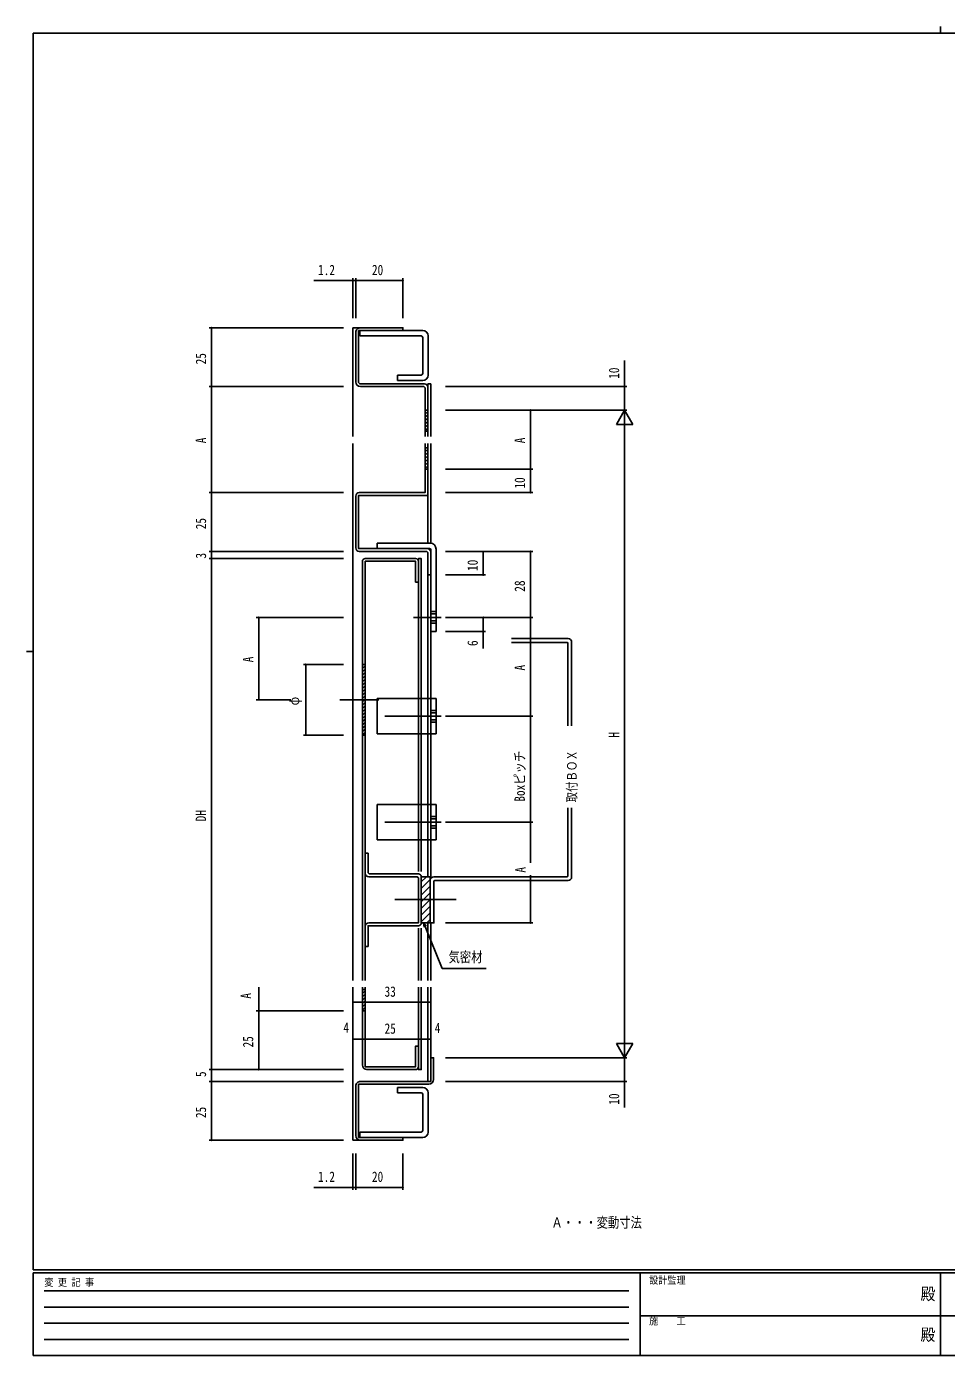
# Model space of a CAD drawing. Units: millimetres, scale not verified. Extents: x -397 to 397, y -282 to 282.
# Drawn here: x -397 to -6, y -282 to 282 of the extents above; entities that cross this region are included whole.
import ezdxf
from ezdxf.enums import TextEntityAlignment as Align

# ---------------------------------------------------------------- set-up
doc = ezdxf.new("R2010")
doc.units = ezdxf.units.MM
doc.header["$LTSCALE"] = 2
for name, color, linetype in [('0-1_USER1', 3, 'Continuous'), ('0-2_YKK_11', 7, 'Continuous'), ('0-3_YKK_12', 2, 'Continuous'), ('0-4_YKK_13', 4, 'Continuous'), ('0-6_YKK_D', 6, 'Continuous'), ('0-7_YKK_ZWAK', 7, 'Continuous')]:
    doc.layers.add(name, color=color, linetype=linetype)
doc.styles.add('ＭＳ ゴシック', font='')
doc.styles.get('ＭＳ ゴシック').set_extended_font_data('MS Gothic')

msp = doc.modelspace()

# ---------------------------------------------------------------- linework, layer by layer
at = {"layer": '0-2_YKK_11'}
for p, q in [((-257.017, 131.254), (-257.017, 152.254)), ((-227.917, 130.454), (-255.365, 130.454)), ((-228.117, 129.254), (-255.017, 129.254)), ((-227.617, 128.754), (-228.117, 129.254)), ((-227.617, 108.071), (-227.617, 128.754)), ((-226.417, 108.071), (-226.417, 128.954)), ((-226.417, 119.254), (-227.617, 119.254)), ((-226.417, 110.254), (-227.617, 110.254)), ((-226.417, 103.254), (-227.617, 103.254)), ((-226.417, 94.254), (-227.617, 94.254)), ((-257.017, 60.754), (-257.017, 82.754)), ((-226.884, 59.254), (-255.517, 59.254)), ((-254.217, -122.962), (-254.217, 55.054)), ((-231.594, 56.254), (-253.025, 56.254)), ((-253.017, 11.254), (-254.217, 11.254)), ((-254.217, -18.746), (-253.017, -18.746)), ((-253.017, -68.863), (-251.817, -68.863)), ((-251.817, -68.863), (-251.817, -77.163)), ((-230.918, -78.863), (-251.517, -78.863)), ((-229.218, -78.863), (-229.218, -98.463)), ((-230.417, -100.67), (-230.417, -122.962)), ((-229.217, -122.962), (-229.217, -100.67)), ((-254.217, -159.067), (-254.217, -125.736)), ((-254.217, -126.746), (-253.017, -126.746)), ((-254.217, -135.746), (-253.017, -135.746)), ((-231.617, -160.746), (-252.506, -160.746)), ((-257.017, -167.746), (-257.017, -188.746)), ((-225.217, -165.746), (-255.017, -165.746))]:
    msp.add_line(p, q, dxfattribs=at)
for points in [[(-255.317, 130.454), (-255.817, 130.954), (-255.817, 153.054), (-237.008, 153.054)], [(-255.017, 154.254), (-237.017, 154.254), (-237.017, 153.054)], [(-226.751, 60.454), (-255.817, 60.454), (-255.817, 83.054), (-226.417, 83.054), (-226.417, 105.021)], [(-255.517, 84.254), (-227.617, 84.254), (-227.617, 105.021)], [(-225.217, 58.954), (-225.217, 49.254), (-226.417, 49.254), (-226.417, 58.754), (-226.917, 59.254)], [(-253.017, -122.962), (-253.017, 55.054), (-231.617, 55.054), (-231.617, 46.254), (-230.417, 46.254)], [(-229.217, -76.69), (-229.217, 56.254), (-230.417, 56.254), (-230.417, -76.69)], [(-251.817, -77.163), (-251.317, -77.663), (-230.418, -77.663)], [(-251.517, -98.463), (-230.418, -98.463), (-230.418, -79.363), (-230.918, -78.863)], [(-230.418, -99.663), (-251.817, -99.663), (-251.817, -108.463), (-253.017, -108.463)], [(-230.417, -150.746), (-231.617, -150.746), (-231.617, -159.546), (-253.017, -159.546), (-253.017, -125.736)], [(-229.217, -125.736), (-229.217, -160.746), (-230.417, -160.746), (-230.417, -125.736)], [(-224.017, -164.946), (-224.017, -155.746), (-225.217, -155.746), (-225.217, -165.746)], [(-237.014, -189.546), (-255.817, -189.546), (-255.817, -166.946), (-226.017, -166.946)], [(-255.017, -190.746), (-237.017, -190.746), (-237.017, -189.546)]]:
    msp.add_lwpolyline(points, dxfattribs=at)
for centre, radius, start, end in [((-255.017, 152.254), 2, 89.99998, 180.00002), ((-255.017, 131.254), 2, 180.00002, 270), ((-227.917, 128.954), 1.5, 0, 89.99998), ((-255.517, 82.754), 1.5, 89.99998, 180.00002), ((-255.517, 60.754), 1.5, 180.00002, 270), ((-226.717, 58.954), 1.5, 0, 89.99998), ((-253.017, 55.054), 1.2, 89.99998, 180.00002), ((-231.617, 55.054), 1.2, 0, 89.99998), ((-251.517, -77.363), 1.5, 180.00002, 270), ((-230.418, -78.863), 1.2, 0, 89.99998), ((-251.517, -99.963), 1.5, 89.99998, 180.00002), ((-230.418, -98.463), 1.2, 270, 0), ((-252.217, -158.746), 2, 180.00002, 270), ((-231.617, -159.546), 1.2, 270, 0), ((-255.017, -167.746), 2, 89.99998, 180.00002), ((-226.017, -164.946), 2, 270, 0), ((-255.017, -188.746), 2, 180.00002, 270)]:
    msp.add_arc(centre, radius, start, end, dxfattribs=at)
at = {"layer": '0-3_YKK_12'}
for p, q in [((-258.217, 154.254), (-258.217, 108.071)), ((-258.217, 154.254), (-255.017, 154.254)), ((-226.417, 130.454), (-225.217, 130.454)), ((-226.417, 130.454), (-226.417, 108.071)), ((-225.217, 108.071), (-225.217, 130.454)), ((-226.417, 115.454), (-226.417, 113.954)), ((-258.217, 105.021), (-258.217, -122.962)), ((-226.417, 105.021), (-226.417, 62.754)), ((-225.217, 62.754), (-225.217, 105.021)), ((-226.417, 49.254), (-226.417, -78.863)), ((-225.217, -78.863), (-225.217, 25.254)), ((-226.417, -98.463), (-226.417, -122.962)), ((-225.217, -122.962), (-225.217, -98.463)), ((-258.217, -125.736), (-258.217, -190.746)), ((-226.417, -125.736), (-226.417, -165.746)), ((-225.217, -155.746), (-225.217, -125.736)), ((-258.217, -190.746), (-255.017, -190.746))]:
    msp.add_line(p, q, dxfattribs=at)
at = {"layer": '0-4_YKK_13'}
for p, q in [((-255.317, 150.754), (-255.317, 153.054)), ((-228.617, 153.054), (-255.317, 153.054)), ((-255.317, 150.754), (-229.217, 150.754)), ((-228.617, 134.754), (-228.617, 150.154)), ((-226.317, 134.154), (-226.317, 150.754)), ((-239.317, 134.154), (-229.217, 134.154)), ((-239.317, 131.854), (-239.317, 134.154)), ((-228.617, 131.854), (-239.317, 131.854)), ((-227.617, 118.954), (-227.317, 119.254)), ((-227.617, 117.54), (-226.417, 118.74)), ((-227.617, 116.126), (-226.417, 117.326)), ((-227.617, 114.711), (-226.417, 115.911)), ((-227.617, 113.297), (-226.417, 114.497)), ((-227.617, 111.883), (-226.417, 113.083)), ((-227.617, 110.469), (-226.417, 111.669)), ((-227.617, 102.954), (-227.317, 103.254)), ((-227.617, 101.54), (-226.417, 102.74)), ((-227.617, 100.126), (-226.417, 101.326)), ((-227.617, 98.711), (-226.417, 99.911)), ((-227.617, 97.297), (-226.417, 98.497)), ((-227.617, 95.883), (-226.417, 97.083)), ((-227.617, 94.469), (-226.417, 95.669)), ((-247.917, 62.754), (-247.917, 60.454)), ((-247.917, 62.754), (-225.417, 62.754)), ((-247.917, 60.454), (-225.717, 60.454)), ((-225.217, 25.254), (-225.217, 59.954)), ((-222.917, 60.254), (-222.917, 25.254)), ((-232.473, 31.254), (-220.817, 31.254)), ((-225.217, 33.754), (-222.917, 33.754)), ((-225.217, 32.754), (-222.917, 32.754)), ((-225.217, 29.754), (-222.917, 29.754)), ((-225.217, 28.754), (-222.917, 28.754)), ((-225.217, 25.254), (-222.917, 25.254)), ((-190.934, 22.254), (-166.917, 22.254)), ((-167.417, 20.654), (-190.934, 20.654)), ((-167.017, -14.808), (-167.017, 20.254)), ((-165.417, 20.754), (-165.417, -14.808)), ((-254.217, 10.954), (-253.917, 11.254)), ((-254.217, 9.54), (-253.017, 10.74)), ((-254.217, 8.126), (-253.017, 9.326)), ((-254.217, 6.711), (-253.017, 7.911)), ((-254.217, 5.297), (-253.017, 6.497)), ((-254.217, 3.883), (-253.017, 5.083)), ((-254.217, 2.469), (-253.017, 3.669)), ((-254.217, 1.054), (-253.017, 2.254)), ((-254.217, -0.36), (-253.017, 0.84)), ((-263.735, -3.746), (-247.239, -3.746)), ((-254.217, -1.774), (-253.017, -0.574)), ((-254.217, -3.188), (-253.017, -1.988)), ((-254.217, -4.602), (-253.017, -3.402)), ((-254.217, -6.017), (-253.017, -4.817)), ((-247.917, -3.246), (-247.917, -18.246)), ((-247.917, -3.246), (-225.237, -3.246)), ((-225.217, -3.246), (-222.917, -3.246)), ((-222.917, -3.246), (-222.917, -18.246)), ((-254.217, -7.431), (-253.017, -6.231)), ((-254.217, -8.845), (-253.017, -7.645)), ((-254.217, -10.259), (-253.017, -9.059)), ((-254.217, -11.673), (-253.017, -10.473)), ((-244.703, -10.746), (-220.817, -10.746)), ((-225.217, -8.246), (-222.917, -8.246)), ((-225.217, -9.246), (-222.917, -9.246)), ((-254.217, -13.088), (-253.017, -11.888)), ((-254.217, -14.502), (-253.017, -13.302)), ((-254.217, -15.916), (-253.017, -14.716)), ((-254.217, -17.33), (-253.017, -16.13)), ((-225.217, -12.246), (-222.917, -12.246)), ((-225.217, -13.246), (-222.917, -13.246)), ((-254.217, -18.745), (-253.017, -17.545)), ((-247.917, -18.246), (-225.217, -18.246)), ((-225.217, -18.246), (-222.917, -18.246)), ((-247.917, -48.246), (-247.917, -63.246)), ((-247.917, -48.246), (-225.237, -48.246)), ((-167.017, -49.579), (-167.017, -78.463)), ((-165.417, -49.579), (-165.417, -78.963)), ((-244.703, -55.746), (-220.817, -55.746)), ((-225.217, -53.246), (-222.917, -53.246)), ((-225.217, -54.246), (-222.917, -54.246)), ((-225.217, -57.246), (-222.917, -57.246)), ((-225.217, -58.246), (-222.917, -58.246)), ((-247.917, -63.246), (-225.217, -63.246)), ((-225.217, -63.246), (-222.917, -63.246)), ((-229.217, -81.05), (-227.03, -78.863)), ((-229.217, -78.863), (-225.417, -78.863)), ((-225.417, -78.863), (-225.417, -98.463)), ((-223.917, -78.863), (-167.417, -78.863)), ((-229.217, -83.878), (-225.417, -80.078)), ((-229.217, -86.706), (-225.417, -82.906)), ((-166.917, -80.463), (-223.417, -80.463)), ((-240.42, -88.463), (-214.456, -88.463)), ((-229.217, -89.535), (-225.417, -85.735)), ((-229.217, -92.363), (-225.417, -88.563)), ((-229.217, -95.192), (-225.417, -91.392)), ((-229.217, -98.02), (-225.417, -94.22)), ((-226.831, -98.463), (-225.417, -97.049)), ((-254.217, -127.046), (-253.917, -126.746)), ((-254.217, -128.46), (-253.017, -127.26)), ((-254.217, -129.874), (-253.017, -128.674)), ((-254.217, -131.289), (-253.017, -130.089)), ((-254.217, -132.703), (-253.017, -131.503)), ((-254.217, -134.117), (-253.017, -132.917)), ((-254.217, -135.531), (-253.017, -134.331)), ((-239.317, -168.346), (-239.317, -170.646)), ((-228.617, -168.346), (-239.317, -168.346)), ((-239.317, -170.646), (-229.217, -170.646)), ((-228.617, -171.246), (-228.617, -186.646)), ((-226.317, -170.646), (-226.317, -187.246)), ((-255.317, -187.246), (-255.317, -189.546)), ((-255.317, -187.246), (-229.217, -187.246)), ((-228.617, -189.546), (-255.317, -189.546))]:
    msp.add_line(p, q, dxfattribs=at)
for points in [[(-225.217, -48.246), (-222.917, -48.246), (-222.917, -63.246)], [(-229.217, -78.863), (-229.217, -98.463), (-225.417, -98.463)], [(-225.417, -98.463), (-223.817, -98.463), (-223.817, -80.863)]]:
    msp.add_lwpolyline(points, dxfattribs=at)
for centre, radius, start, end in [((-228.617, 150.754), 2.3, 0, 90), ((-229.217, 150.154), 0.6, 0, 90), ((-229.217, 134.754), 0.6, 270, 0), ((-228.617, 134.154), 2.3, 270, 0), ((-225.417, 60.254), 2.5, 0, 90), ((-225.717, 59.954), 0.5, 0, 90), ((-167.417, 20.254), 0.4, 0, 90), ((-166.917, 20.754), 1.5, 0, 90), ((-223.917, -80.363), 1.5, 90, 180), ((-167.417, -78.463), 0.4, 270, 0), ((-166.917, -78.963), 1.5, 270, 0), ((-223.417, -80.863), 0.4, 90, 180), ((-228.617, -170.646), 2.3, 0, 90), ((-229.217, -171.246), 0.6, 0, 90), ((-229.217, -186.646), 0.6, 270, 0), ((-228.617, -187.246), 2.3, 270, 0)]:
    msp.add_arc(centre, radius, start, end, dxfattribs=at)
at = {"layer": '0-6_YKK_D'}
for p, q in [((-258.217, 158.237), (-258.217, 175.254)), ((-257.017, 162.199), (-257.017, 175.254)), ((-257.017, 158.237), (-257.017, 175.254)), ((-237.017, 158.237), (-237.017, 175.254)), ((-257.017, 174.254), (-237.017, 174.254)), ((-257.017, 174.254), (-255.317, 174.254)), ((-262.217, 154.254), (-319.217, 154.254)), ((-318.217, 154.254), (-318.217, 129.254)), ((-142.917, 129.254), (-142.917, 140.374)), ((-262.217, 129.254), (-319.217, 129.254)), ((-271.797, 129.254), (-319.217, 129.254)), ((-318.217, 129.254), (-318.217, 84.254)), ((-218.917, 129.254), (-141.917, 129.254)), ((-142.917, 119.254), (-142.917, 129.254)), ((-218.917, 119.254), (-141.917, 119.254)), ((-207.698, 119.254), (-141.917, 119.254)), ((-182.917, 94.254), (-182.917, 119.254)), ((-142.917, 119.254), (-146.417, 113.192)), ((-142.917, 119.254), (-142.917, 107.13)), ((-142.917, 119.254), (-139.417, 113.192)), ((-146.417, 113.192), (-139.417, 113.192)), ((-142.917, 112.254), (-142.917, -148.746)), ((-218.917, 94.254), (-181.917, 94.254)), ((-213.471, 94.254), (-181.917, 94.254)), ((-182.917, 94.254), (-182.917, 84.254)), ((-272.097, 84.254), (-319.217, 84.254)), ((-262.217, 84.254), (-319.217, 84.254)), ((-318.217, 84.254), (-318.217, 59.254)), ((-218.917, 84.254), (-181.917, 84.254)), ((-267.074, 59.254), (-319.217, 59.254)), ((-262.217, 59.254), (-319.217, 59.254)), ((-318.217, 59.254), (-318.217, 56.254)), ((-218.917, 59.254), (-201.917, 59.254)), ((-218.917, 59.254), (-181.917, 59.254)), ((-213.471, 59.254), (-181.917, 59.254)), ((-202.917, 59.254), (-202.917, 49.254)), ((-182.917, 59.254), (-182.917, 31.254)), ((-182.917, 59.254), (-182.917, 31.254)), ((-267.074, 56.254), (-319.217, 56.254)), ((-262.217, 56.254), (-319.217, 56.254)), ((-318.217, 56.254), (-318.217, -160.746)), ((-218.917, 49.254), (-201.917, 49.254)), ((-262.217, 31.254), (-299.217, 31.254)), ((-298.217, 31.254), (-298.217, -3.746)), ((-218.917, 31.254), (-181.917, 31.254)), ((-218.917, 31.254), (-201.917, 31.254)), ((-214.445, 31.254), (-181.917, 31.254)), ((-214.445, 31.254), (-181.917, 31.254)), ((-202.917, 31.254), (-202.917, 25.254)), ((-182.917, 31.254), (-182.917, -10.746)), ((-218.917, 25.254), (-201.917, 25.254)), ((-202.917, 25.254), (-202.917, 18.054)), ((-262.217, 11.254), (-279.217, 11.254)), ((-278.217, 11.254), (-278.217, -18.746)), ((-284.623, -3.746), (-299.217, -3.746)), ((-218.917, -10.746), (-204.265, -10.746)), ((-214.445, -10.746), (-181.917, -10.746)), ((-214.445, -10.746), (-181.917, -10.746)), ((-182.917, -10.746), (-182.917, -55.746)), ((-262.217, -18.746), (-279.217, -18.746)), ((-218.917, -55.746), (-181.917, -55.746)), ((-214.445, -55.746), (-181.917, -55.746)), ((-182.917, -55.746), (-182.917, -72.956)), ((-182.917, -98.463), (-182.917, -78.156)), ((-228.264, -98.463), (-227.619, -100.036)), ((-228.264, -98.463), (-227.197, -99.863)), ((-228.04, -100.209), (-228.264, -98.463)), ((-227.619, -100.036), (-220.344, -117.776)), ((-218.917, -98.463), (-181.917, -98.463)), ((-220.344, -117.776), (-201.644, -117.776)), ((-298.217, -135.746), (-298.217, -125.736)), ((-258.217, -132.126), (-225.217, -132.126)), ((-262.217, -135.746), (-299.217, -135.746)), ((-266.935, -135.746), (-299.217, -135.746)), ((-298.217, -160.746), (-298.217, -135.746)), ((-142.917, -155.746), (-142.917, -143.621)), ((-258.217, -147.837), (-254.217, -147.837)), ((-254.217, -147.837), (-229.217, -147.837)), ((-229.217, -147.837), (-225.217, -147.837)), ((-139.417, -149.683), (-146.417, -149.683)), ((-142.917, -155.746), (-146.417, -149.683)), ((-142.917, -155.746), (-139.417, -149.683)), ((-218.917, -155.746), (-141.917, -155.746)), ((-142.917, -155.746), (-142.917, -165.746)), ((-268.986, -160.746), (-319.217, -160.746)), ((-262.217, -160.746), (-319.217, -160.746)), ((-318.217, -160.746), (-318.217, -165.746)), ((-268.986, -160.746), (-299.217, -160.746)), ((-268.447, -165.746), (-319.217, -165.746)), ((-262.217, -165.746), (-319.217, -165.746)), ((-318.217, -165.746), (-318.217, -190.746)), ((-218.917, -165.746), (-141.917, -165.746)), ((-142.917, -165.746), (-142.917, -176.866)), ((-262.217, -190.746), (-319.217, -190.746)), ((-258.217, -196.316), (-258.217, -211.746)), ((-257.017, -196.316), (-257.017, -211.746)), ((-237.017, -196.316), (-237.017, -211.746)), ((-257.017, -199.795), (-257.017, -211.746)), ((-257.017, -210.746), (-237.017, -210.746)), ((-257.017, -210.746), (-255.317, -210.746))]:
    msp.add_line(p, q, dxfattribs=at)
for points in [[(-257.017, 174.254), (-258.217, 174.254), (-274.817, 174.254)], [(-257.017, -210.746), (-258.217, -210.746), (-274.817, -210.746)]]:
    msp.add_lwpolyline(points, dxfattribs=at)
for centre, start, end in [((-258.217, 174.254), 0, 180), ((-258.217, 174.254), 180, 0), ((-257.017, 174.254), 0, 180), ((-257.017, 174.254), 0, 180), ((-257.017, 174.254), 180, 0), ((-257.017, 174.254), 180, 0), ((-237.017, 174.254), 0, 180), ((-237.017, 174.254), 180, 0), ((-318.217, 154.254), 90, 270), ((-318.217, 154.254), 270, 90), ((-318.217, 129.254), 90, 270), ((-318.217, 129.254), 90, 270), ((-318.217, 129.254), 270, 90), ((-318.217, 129.254), 270, 90), ((-142.917, 129.254), 90, 270), ((-142.917, 129.254), 270, 90), ((-182.917, 119.254), 90, 270), ((-182.917, 119.254), 270, 90), ((-182.917, 94.254), 90, 270), ((-182.917, 94.254), 90, 270), ((-182.917, 94.254), 270, 90), ((-182.917, 94.254), 270, 90), ((-318.217, 84.254), 90, 270), ((-318.217, 84.254), 90, 270), ((-318.217, 84.254), 270, 90), ((-318.217, 84.254), 270, 90), ((-182.917, 84.254), 90, 270), ((-182.917, 84.254), 270, 90), ((-318.217, 59.254), 90, 270), ((-318.217, 59.254), 90, 270), ((-318.217, 59.254), 270, 90), ((-318.217, 59.254), 270, 90), ((-182.917, 59.254), 90, 270), ((-182.917, 59.254), 90, 270), ((-182.917, 59.254), 270, 90), ((-182.917, 59.254), 270, 90), ((-318.217, 56.254), 90, 270), ((-318.217, 56.254), 90, 270), ((-318.217, 56.254), 270, 90), ((-318.217, 56.254), 270, 90), ((-202.917, 49.254), 90, 270), ((-202.917, 49.254), 270, 90), ((-298.217, 31.254), 90, 270), ((-298.217, 31.254), 270, 90), ((-202.917, 31.254), 90, 270), ((-202.917, 31.254), 270, 90), ((-182.917, 31.254), 90, 270), ((-182.917, 31.254), 90, 270), ((-182.917, 31.254), 90, 270), ((-182.917, 31.254), 270, 90), ((-182.917, 31.254), 270, 90), ((-182.917, 31.254), 270, 90), ((-202.917, 25.254), 90, 270), ((-202.917, 25.254), 270, 90), ((-278.217, 11.254), 90, 270), ((-278.217, 11.254), 270, 90), ((-298.217, -3.746), 90, 270), ((-298.217, -3.746), 270, 90), ((-182.917, -10.746), 90, 270), ((-182.917, -10.746), 90, 270), ((-182.917, -10.746), 270, 90), ((-182.917, -10.746), 270, 90), ((-278.217, -18.746), 90, 270), ((-278.217, -18.746), 270, 90), ((-182.917, -55.746), 90, 270), ((-182.917, -55.746), 90, 270), ((-182.917, -55.746), 270, 90), ((-182.917, -55.746), 270, 90), ((-182.917, -98.463), 90, 270), ((-182.917, -98.463), 270, 90), ((-258.217, -132.126), 0, 180), ((-258.217, -132.126), 180, 0), ((-225.217, -132.126), 0, 180), ((-225.217, -132.126), 180, 0), ((-298.217, -135.746), 90, 270), ((-298.217, -135.746), 90, 270), ((-298.217, -135.746), 270, 90), ((-298.217, -135.746), 270, 90), ((-258.217, -147.837), 0, 180), ((-258.217, -147.837), 180, 0), ((-254.217, -147.837), 0, 180), ((-254.217, -147.837), 0, 180), ((-254.217, -147.837), 180, 0), ((-254.217, -147.837), 180, 0), ((-229.217, -147.837), 0, 180), ((-229.217, -147.837), 0, 180), ((-229.217, -147.837), 180, 0), ((-229.217, -147.837), 180, 0), ((-225.217, -147.837), 0, 180), ((-225.217, -147.837), 180, 0), ((-318.217, -160.746), 90, 270), ((-318.217, -160.746), 90, 270), ((-318.217, -160.746), 270, 90), ((-318.217, -160.746), 270, 90), ((-298.217, -160.746), 90, 270), ((-298.217, -160.746), 270, 90), ((-318.217, -165.746), 90, 270), ((-318.217, -165.746), 90, 270), ((-318.217, -165.746), 270, 90), ((-318.217, -165.746), 270, 90), ((-142.917, -165.746), 90, 270), ((-142.917, -165.746), 270, 90), ((-318.217, -190.746), 90, 270), ((-318.217, -190.746), 270, 90), ((-258.217, -210.746), 0, 180), ((-258.217, -210.746), 180, 0), ((-257.017, -210.746), 0, 180), ((-257.017, -210.746), 0, 180), ((-257.017, -210.746), 180, 0), ((-257.017, -210.746), 180, 0), ((-237.017, -210.746), 0, 180), ((-237.017, -210.746), 180, 0)]:
    msp.add_arc(centre, 0.106, start, end, dxfattribs=at)
at = {"layer": '0-7_YKK_ZWAK'}
for p, q in [((-8.886, 282.1), (-8.886, 279.3)), ((376.1, 279.3), (-393.9, 279.3)), ((-393.9, -245.7), (-393.9, 279.3)), ((-396.7, 16.8), (-393.9, 16.8)), ((376.1, -245.7), (-393.9, -245.7)), ((338.3, -247.1), (-393.9, -247.1)), ((-393.9, -282.1), (-393.9, -247.1)), ((-136.3, -247.1), (-136.3, -282.1)), ((-8.9, -247.1), (-8.9, -282.1)), ((-389.301, -254.612), (-141.109, -254.612)), ((-389.301, -261.541), (-141.109, -261.541)), ((-389.301, -268.47), (-141.109, -268.47)), ((-136.3, -265.299), (-7.5, -265.299)), ((-7.5, -265.299), (121.3, -265.299)), ((-389.301, -275.398), (-141.109, -275.398)), ((-393.9, -282.1), (338.3, -282.1))]:
    msp.add_line(p, q, dxfattribs=at)

# ---------------------------------------------------------------- texts
at = {"layer": '0-1_USER1', "style": 'ＭＳ ゴシック', "width": 0.8}
msp.add_text('取付ＢＯＸ', height=4.063, rotation=90, dxfattribs=at).set_placement((-162.072, -47.312), align=Align.BOTTOM_LEFT)
msp.add_text('Ａ・・・変動寸法', height=4.399, dxfattribs=at).set_placement((-174, -229.176), align=Align.BOTTOM_LEFT)
at = {"layer": '0-6_YKK_D', "style": 'ＭＳ ゴシック', "width": 0.8}
for s, p in [('1.2', (-273.029, 175.254)), ('20', (-250.16, 175.254)), ('気密材', (-217.644, -116.456)), ('33', (-244.787, -131.126)), ('4', (-262.282, -146.454)), ('4', (-223.476, -146.572)), ('25', (-244.799, -146.837)), ('1.2', (-273.029, -209.746)), ('20', (-250.16, -209.746))]:
    msp.add_text(s, height=4.399, dxfattribs=at).set_placement(p, align=Align.BOTTOM_LEFT)
for s, p in [('25', (-319.217, 138.672)), ('10', (-143.917, 132.553)), ('A', (-319.217, 105.195)), ('A', (-183.917, 105.195)), ('10', (-183.917, 85.953)), ('25', (-319.217, 68.672)), ('3', (-319.217, 56.244)), ('10', (-203.917, 50.953)), ('28', (-183.917, 42.148)), ('6', (-203.917, 19.095)), ('A', (-299.217, 12.195)), ('A', (-183.917, 8.695)), ('φ', (-279.704, -6.109)), ('H', (-143.917, -19.793)), ('Boxピッチ', (-183.948, -46.988)), ('DH', (-319.217, -55.352)), ('A', (-183.615, -77.115)), ('A', (-300.134, -130.628)), ('25', (-299.217, -151.328)), ('5', (-319.217, -163.906)), ('10', (-143.917, -175.647)), ('25', (-319.217, -181.328))]:
    msp.add_text(s, height=4.399, rotation=90, dxfattribs=at).set_placement(p, align=Align.BOTTOM_LEFT)
at = {"layer": '0-7_YKK_ZWAK', "style": 'ＭＳ ゴシック', "width": 0.9}
for s, height, p in [('設計監理', 3.079, (-132.531, -252.633)), ('変 更 記 事', 3.079, (-389.186, -253.547)), ('殿', 5.132, (-17.382, -260.056)), ('施\u3000\u3000工', 3.079, (-132.531, -269.954)), ('殿', 5.132, (-17.382, -277.378))]:
    msp.add_text(s, height=height, dxfattribs=at).set_placement(p, align=Align.BOTTOM_LEFT)

doc.saveas('drawing.dxf')
